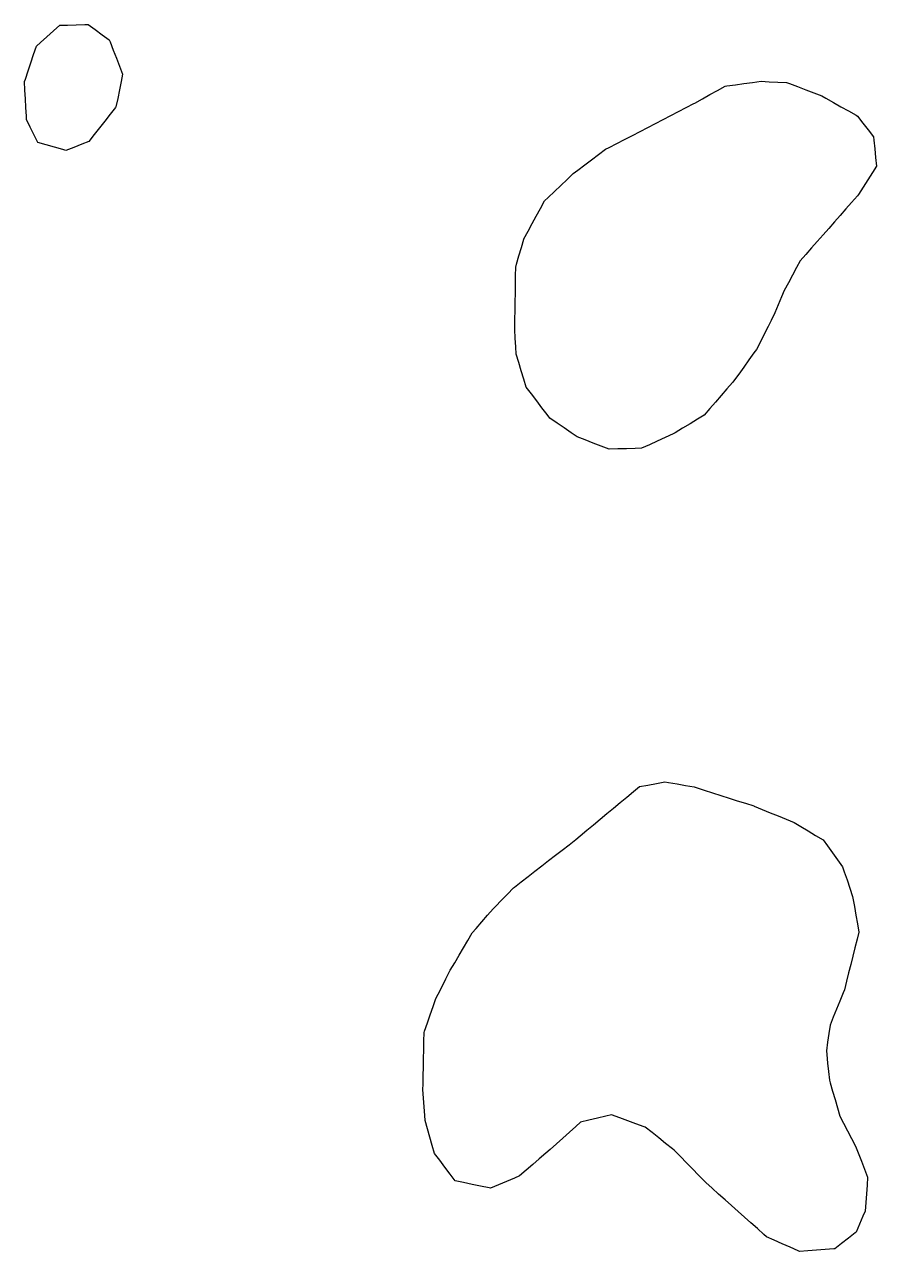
# Model space of a CAD drawing. Header units: millimetres. Extents: x 230 to 3347, y 514 to 5196.
# Drawn here: x 1220 to 1318.4, y 3455.3 to 3597 of the extents above; entities that cross this region are included whole.
import ezdxf

# ---------------------------------------------------------------- set-up
doc = ezdxf.new("R2010")
doc.units = ezdxf.units.MM
for name, color, linetype in [('ALL_HOLES', 1, 'Continuous'), ('OUTLINE_ISLAND_01_HOLE_211', 1, 'Continuous'), ('OUTLINE_ISLAND_01_HOLE_218', 1, 'Continuous'), ('OUTLINE_ISLAND_01_HOLE_219', 1, 'Continuous')]:
    doc.layers.add(name, color=color, linetype=linetype)

msp = doc.modelspace()

# ---------------------------------------------------------------- linework, layer by layer
at = {"layer": 'ALL_HOLES'}
for points in [[(1227.3453, 3597.0438), (1228.156, 3596.4583), (1228.9667, 3595.8728), (1229.7773, 3595.2873), (1229.8752, 3595.0351), (1230.2368, 3594.1028), (1230.5985, 3593.1705), (1230.9601, 3592.2382), (1231.3218, 3591.3059), (1231.1523, 3590.4742), (1230.9526, 3589.4944), (1230.7529, 3588.5145), (1230.5532, 3587.5347), (1230.5061, 3587.4745), (1229.8895, 3586.6872), (1229.273, 3585.8999), (1228.6564, 3585.1126), (1228.0398, 3584.3253), (1227.4233, 3583.538), (1226.6095, 3583.2206), (1225.6779, 3582.8571), (1224.7463, 3582.4937), (1224.3964, 3582.5945), (1223.4355, 3582.8712), (1222.4746, 3583.148), (1221.5136, 3583.4248), (1221.0977, 3584.2798), (1220.6603, 3585.1791), (1220.2229, 3586.0783), (1220.2025, 3586.4647), (1220.1498, 3587.4633), (1220.0972, 3588.4619), (1220.0445, 3589.4605), (1219.9919, 3590.4591), (1220.0851, 3590.7372), (1220.4027, 3591.6854), (1220.7204, 3592.6336), (1221.0381, 3593.5818), (1221.3557, 3594.53), (1221.8406, 3594.9656), (1222.5845, 3595.6339), (1223.3284, 3596.3022), (1224.0723, 3596.9705), (1224.9624, 3596.9904), (1225.9622, 3597.0128), (1226.9619, 3597.0352)], [(1316.2006, 3586.4618), (1316.808, 3585.6674), (1317.4154, 3584.873), (1318.0229, 3584.0787), (1318.0645, 3583.6755), (1318.1673, 3582.6808), (1318.2701, 3581.6861), (1318.3729, 3580.6914), (1317.8972, 3579.9382), (1317.3632, 3579.0927), (1316.8292, 3578.2471), (1316.2953, 3577.4016), (1316.1674, 3577.2565), (1315.5065, 3576.506), (1314.8456, 3575.7556), (1314.1847, 3575.0051), (1313.5238, 3574.2546), (1312.8629, 3573.5042), (1312.202, 3572.7537), (1311.5411, 3572.0032), (1310.8802, 3571.2528), (1310.2193, 3570.5023), (1309.5584, 3569.7518), (1309.1428, 3568.9714), (1308.6729, 3568.0887), (1308.2029, 3567.206), (1307.7329, 3566.3233), (1307.4187, 3565.5988), (1307.0208, 3564.6814), (1306.6229, 3563.764), (1306.225, 3562.8465), (1305.8834, 3562.1874), (1305.4233, 3561.2995), (1304.9633, 3560.4117), (1304.5032, 3559.5238), (1304.2099, 3559.1145), (1303.6275, 3558.3016), (1303.0451, 3557.4887), (1302.4627, 3556.6758), (1301.8802, 3555.863), (1301.7432, 3555.7055), (1301.0866, 3554.9513), (1300.43, 3554.197), (1299.7734, 3553.4428), (1299.1168, 3552.6886), (1298.4602, 3551.9343), (1297.6928, 3551.4604), (1296.842, 3550.9349), (1295.9912, 3550.4095), (1295.1404, 3549.884), (1294.8805, 3549.7654), (1293.9708, 3549.3502), (1293.061, 3548.935), (1292.1513, 3548.5199), (1291.2415, 3548.1047), (1290.5016, 3548.0835), (1289.502, 3548.0548), (1288.5024, 3548.0262), (1287.5028, 3547.9975), (1286.5939, 3548.3508), (1285.6618, 3548.7131), (1284.7297, 3549.0753), (1283.7976, 3549.4376), (1283.1342, 3549.8913), (1282.3088, 3550.4558), (1281.4834, 3551.0204), (1280.658, 3551.5849), (1280.3487, 3551.9931), (1279.7448, 3552.7901), (1279.1409, 3553.5871), (1278.5369, 3554.3841), (1277.933, 3555.1812), (1277.6522, 3556.0904), (1277.3571, 3557.0459), (1277.062, 3558.0014), (1276.7669, 3558.9568), (1276.7178, 3559.8235), (1276.6613, 3560.8219), (1276.6047, 3561.8203), (1276.608, 3562.029), (1276.6237, 3563.0289), (1276.6394, 3564.0288), (1276.6551, 3565.0287), (1276.6708, 3566.0285), (1276.6866, 3567.0284), (1276.7023, 3568.0283), (1276.718, 3569.0282), (1276.8174, 3569.3775), (1277.0913, 3570.3392), (1277.3652, 3571.301), (1277.6391, 3572.2628), (1277.6552, 3572.2923), (1278.1343, 3573.1701), (1278.6135, 3574.0478), (1279.0926, 3574.9256), (1279.5717, 3575.8033), (1280.0508, 3576.6811), (1280.4657, 3577.0767), (1281.1895, 3577.7667), (1281.9132, 3578.4568), (1282.637, 3579.1468), (1283.3607, 3579.8369), (1283.8794, 3580.2271), (1284.6786, 3580.8283), (1285.4777, 3581.4295), (1286.2768, 3582.0306), (1287.0759, 3582.6318), (1287.5173, 3582.8599), (1288.4056, 3583.3191), (1289.294, 3583.7783), (1290.1823, 3584.2374), (1291.0707, 3584.6966), (1291.959, 3585.1558), (1292.8474, 3585.615), (1293.7357, 3586.0741), (1294.6241, 3586.5333), (1295.5124, 3586.9925), (1296.4007, 3587.4517), (1297.2891, 3587.9109), (1297.4043, 3587.9756), (1298.2762, 3588.4653), (1299.1481, 3588.955), (1300.02, 3589.4447), (1300.8919, 3589.9344), (1301.0925, 3589.9609), (1302.0839, 3590.092), (1303.0752, 3590.2231), (1304.0666, 3590.3543), (1305.058, 3590.4854), (1305.9999, 3590.4432), (1306.9989, 3590.3985), (1307.9979, 3590.3538), (1308.3301, 3590.2279), (1309.2652, 3589.8734), (1310.2003, 3589.519), (1311.1354, 3589.1646), (1312.0704, 3588.8101), (1312.5356, 3588.5456), (1313.4049, 3588.0514), (1314.2742, 3587.5571), (1315.1435, 3587.0628), (1316.0128, 3586.5685)], [(1291.0052, 3509.0283), (1291.9876, 3509.2155), (1292.9699, 3509.4026), (1293.9522, 3509.5898), (1294.3551, 3509.5182), (1295.3397, 3509.3434), (1296.3243, 3509.1686), (1297.3089, 3508.9938), (1297.535, 3508.9219), (1298.4878, 3508.6185), (1299.4407, 3508.3151), (1300.3936, 3508.0118), (1301.3465, 3507.7084), (1302.2993, 3507.4051), (1303.2522, 3507.1017), (1304.2051, 3506.7983), (1304.2472, 3506.781), (1305.1716, 3506.3996), (1306.096, 3506.0182), (1307.0204, 3505.6368), (1307.9448, 3505.2554), (1308.8692, 3504.874), (1309.6278, 3504.4233), (1310.4875, 3503.9125), (1311.3472, 3503.4017), (1312.2069, 3502.8909), (1312.7036, 3502.2032), (1313.289, 3501.3925), (1313.8745, 3500.5818), (1314.4599, 3499.7711), (1314.6539, 3499.1938), (1314.9724, 3498.2459), (1315.2909, 3497.298), (1315.6094, 3496.3501), (1315.6442, 3496.1541), (1315.8185, 3495.1694), (1315.9929, 3494.1847), (1316.1673, 3493.2), (1316.3417, 3492.2153), (1316.1345, 3491.3952), (1315.8895, 3490.4257), (1315.6445, 3489.4562), (1315.3996, 3488.4866), (1315.1546, 3487.5171), (1314.9097, 3486.5476), (1314.6647, 3485.578), (1314.51, 3485.1952), (1314.1353, 3484.2681), (1313.7606, 3483.3409), (1313.3859, 3482.4138), (1313.0112, 3481.4866), (1312.8702, 3480.502), (1312.7284, 3479.5121), (1312.5866, 3478.5222), (1312.6303, 3478.0984), (1312.733, 3477.1037), (1312.8356, 3476.109), (1312.9383, 3475.1143), (1313.0259, 3474.818), (1313.3095, 3473.8591), (1313.5931, 3472.9001), (1313.8767, 3471.9412), (1314.1604, 3470.9822), (1314.5809, 3470.1713), (1315.0413, 3469.2835), (1315.5017, 3468.3958), (1315.9621, 3467.5081), (1316.2671, 3466.7181), (1316.6273, 3465.7852), (1316.9875, 3464.8523), (1317.3476, 3463.9194), (1317.2817, 3463.0016), (1317.21, 3462.0042), (1317.1383, 3461.0068), (1317.0665, 3460.0094), (1316.8178, 3459.4247), (1316.4262, 3458.5045), (1316.0347, 3457.5844), (1315.9265, 3457.5006), (1315.1359, 3456.8882), (1314.3454, 3456.2758), (1313.5549, 3455.6633), (1313.4579, 3455.6557), (1312.461, 3455.5776), (1311.464, 3455.4995), (1310.4671, 3455.4214), (1309.4702, 3455.3432), (1309.3157, 3455.4124), (1308.403, 3455.8212), (1307.4904, 3456.2299), (1306.5778, 3456.6387), (1305.6651, 3457.0474), (1305.3693, 3457.3119), (1304.6237, 3457.9783), (1303.8781, 3458.6447), (1303.1325, 3459.3111), (1302.3869, 3459.9775), (1301.6413, 3460.6439), (1300.8957, 3461.3103), (1300.1502, 3461.9767), (1299.4046, 3462.6431), (1298.659, 3463.3095), (1298.5217, 3463.4503), (1297.8234, 3464.1662), (1297.1252, 3464.882), (1296.427, 3465.5979), (1295.7287, 3466.3137), (1295.0305, 3467.0296), (1294.8057, 3467.2081), (1294.0228, 3467.8302), (1293.2398, 3468.4523), (1292.4569, 3469.0743), (1291.6739, 3469.6964), (1291.5368, 3469.7467), (1290.598, 3470.091), (1289.6591, 3470.4354), (1288.7203, 3470.7797), (1287.7814, 3471.1241), (1287.1224, 3470.9699), (1286.1487, 3470.742), (1285.175, 3470.5142), (1284.2013, 3470.2863), (1283.6507, 3469.7882), (1282.9091, 3469.1173), (1282.1676, 3468.4464), (1281.426, 3467.7755), (1280.6845, 3467.1046), (1280.1934, 3466.6821), (1279.4354, 3466.0299), (1278.6774, 3465.3777), (1277.9194, 3464.7254), (1277.1613, 3464.0732), (1276.5624, 3463.8208), (1275.6409, 3463.4324), (1274.7194, 3463.044), (1273.7979, 3462.6556), (1273.6319, 3462.69), (1272.6526, 3462.8925), (1271.6734, 3463.0951), (1270.6941, 3463.2977), (1269.7148, 3463.5003), (1269.1413, 3464.2672), (1268.5424, 3465.068), (1267.9435, 3465.8688), (1267.3446, 3466.6696), (1267.0823, 3467.5951), (1266.8097, 3468.5572), (1266.537, 3469.5193), (1266.2644, 3470.4815), (1266.2234, 3471.0456), (1266.151, 3472.043), (1266.0786, 3473.0404), (1266.0063, 3474.0377), (1266.0177, 3474.6475), (1266.0365, 3475.6473), (1266.0552, 3476.6471), (1266.074, 3477.6469), (1266.0927, 3478.6468), (1266.1115, 3479.6466), (1266.1303, 3480.6464), (1266.1847, 3480.8018), (1266.5151, 3481.7456), (1266.8456, 3482.6894), (1267.1761, 3483.6333), (1267.5065, 3484.5771), (1267.751, 3485.0614), (1268.2017, 3485.9541), (1268.6524, 3486.8468), (1269.1031, 3487.7394), (1269.1579, 3487.8321), (1269.6666, 3488.693), (1270.1754, 3489.5539), (1270.6841, 3490.4148), (1271.1929, 3491.2757), (1271.7017, 3492.1366), (1272.1563, 3492.6621), (1272.8105, 3493.4184), (1273.4647, 3494.1748), (1274.1189, 3494.9311), (1274.3633, 3495.181), (1275.0625, 3495.896), (1275.7617, 3496.6109), (1276.4609, 3497.3259), (1276.5694, 3497.4103), (1277.3589, 3498.0241), (1278.1483, 3498.6379), (1278.9377, 3499.2517), (1279.7272, 3499.8655), (1280.5166, 3500.4794), (1281.3061, 3501.0932), (1282.0955, 3501.707), (1282.885, 3502.3208), (1283.6744, 3502.9346), (1284.1744, 3503.3502), (1284.9434, 3503.9894), (1285.7124, 3504.6287), (1286.4814, 3505.2679), (1287.2504, 3505.9071), (1288.0194, 3506.5464), (1288.7884, 3507.1856), (1289.5574, 3507.8248), (1290.3265, 3508.4641)]]:
    msp.add_lwpolyline(points, close=True, dxfattribs=at)
at = {"layer": 'OUTLINE_ISLAND_01_HOLE_211'}
msp.add_lwpolyline([(1291.0052, 3509.0283), (1291.9876, 3509.2155), (1292.9699, 3509.4026), (1293.9522, 3509.5898), (1294.3551, 3509.5182), (1295.3397, 3509.3434), (1296.3243, 3509.1686), (1297.3089, 3508.9938), (1297.535, 3508.9219), (1298.4878, 3508.6185), (1299.4407, 3508.3151), (1300.3936, 3508.0118), (1301.3465, 3507.7084), (1302.2993, 3507.4051), (1303.2522, 3507.1017), (1304.2051, 3506.7983), (1304.2472, 3506.781), (1305.1716, 3506.3996), (1306.096, 3506.0182), (1307.0204, 3505.6368), (1307.9448, 3505.2554), (1308.8692, 3504.874), (1309.6278, 3504.4233), (1310.4875, 3503.9125), (1311.3472, 3503.4017), (1312.2069, 3502.8909), (1312.7036, 3502.2032), (1313.289, 3501.3925), (1313.8745, 3500.5818), (1314.4599, 3499.7711), (1314.6539, 3499.1938), (1314.9724, 3498.2459), (1315.2909, 3497.298), (1315.6094, 3496.3501), (1315.6442, 3496.1541), (1315.8185, 3495.1694), (1315.9929, 3494.1847), (1316.1673, 3493.2), (1316.3417, 3492.2153), (1316.1345, 3491.3952), (1315.8895, 3490.4257), (1315.6445, 3489.4562), (1315.3996, 3488.4866), (1315.1546, 3487.5171), (1314.9097, 3486.5476), (1314.6647, 3485.578), (1314.51, 3485.1952), (1314.1353, 3484.2681), (1313.7606, 3483.3409), (1313.3859, 3482.4138), (1313.0112, 3481.4866), (1312.8702, 3480.502), (1312.7284, 3479.5121), (1312.5866, 3478.5222), (1312.6303, 3478.0984), (1312.733, 3477.1037), (1312.8356, 3476.109), (1312.9383, 3475.1143), (1313.0259, 3474.818), (1313.3095, 3473.8591), (1313.5931, 3472.9001), (1313.8767, 3471.9412), (1314.1604, 3470.9822), (1314.5809, 3470.1713), (1315.0413, 3469.2835), (1315.5017, 3468.3958), (1315.9621, 3467.5081), (1316.2671, 3466.7181), (1316.6273, 3465.7852), (1316.9875, 3464.8523), (1317.3476, 3463.9194), (1317.2817, 3463.0016), (1317.21, 3462.0042), (1317.1383, 3461.0068), (1317.0665, 3460.0094), (1316.8178, 3459.4247), (1316.4262, 3458.5045), (1316.0347, 3457.5844), (1315.9265, 3457.5006), (1315.1359, 3456.8882), (1314.3454, 3456.2758), (1313.5549, 3455.6633), (1313.4579, 3455.6557), (1312.461, 3455.5776), (1311.464, 3455.4995), (1310.4671, 3455.4214), (1309.4702, 3455.3432), (1309.3157, 3455.4124), (1308.403, 3455.8212), (1307.4904, 3456.2299), (1306.5778, 3456.6387), (1305.6651, 3457.0474), (1305.3693, 3457.3119), (1304.6237, 3457.9783), (1303.8781, 3458.6447), (1303.1325, 3459.3111), (1302.3869, 3459.9775), (1301.6413, 3460.6439), (1300.8957, 3461.3103), (1300.1502, 3461.9767), (1299.4046, 3462.6431), (1298.659, 3463.3095), (1298.5217, 3463.4503), (1297.8234, 3464.1662), (1297.1252, 3464.882), (1296.427, 3465.5979), (1295.7287, 3466.3137), (1295.0305, 3467.0296), (1294.8057, 3467.2081), (1294.0228, 3467.8302), (1293.2398, 3468.4523), (1292.4569, 3469.0743), (1291.6739, 3469.6964), (1291.5368, 3469.7467), (1290.598, 3470.091), (1289.6591, 3470.4354), (1288.7203, 3470.7797), (1287.7814, 3471.1241), (1287.1224, 3470.9699), (1286.1487, 3470.742), (1285.175, 3470.5142), (1284.2013, 3470.2863), (1283.6507, 3469.7882), (1282.9091, 3469.1173), (1282.1676, 3468.4464), (1281.426, 3467.7755), (1280.6845, 3467.1046), (1280.1934, 3466.6821), (1279.4354, 3466.0299), (1278.6774, 3465.3777), (1277.9194, 3464.7254), (1277.1613, 3464.0732), (1276.5624, 3463.8208), (1275.6409, 3463.4324), (1274.7194, 3463.044), (1273.7979, 3462.6556), (1273.6319, 3462.69), (1272.6526, 3462.8925), (1271.6734, 3463.0951), (1270.6941, 3463.2977), (1269.7148, 3463.5003), (1269.1413, 3464.2672), (1268.5424, 3465.068), (1267.9435, 3465.8688), (1267.3446, 3466.6696), (1267.0823, 3467.5951), (1266.8097, 3468.5572), (1266.537, 3469.5193), (1266.2644, 3470.4815), (1266.2234, 3471.0456), (1266.151, 3472.043), (1266.0786, 3473.0404), (1266.0063, 3474.0377), (1266.0177, 3474.6475), (1266.0365, 3475.6473), (1266.0552, 3476.6471), (1266.074, 3477.6469), (1266.0927, 3478.6468), (1266.1115, 3479.6466), (1266.1303, 3480.6464), (1266.1847, 3480.8018), (1266.5151, 3481.7456), (1266.8456, 3482.6894), (1267.1761, 3483.6333), (1267.5065, 3484.5771), (1267.751, 3485.0614), (1268.2017, 3485.9541), (1268.6524, 3486.8468), (1269.1031, 3487.7394), (1269.1579, 3487.8321), (1269.6666, 3488.693), (1270.1754, 3489.5539), (1270.6841, 3490.4148), (1271.1929, 3491.2757), (1271.7017, 3492.1366), (1272.1563, 3492.6621), (1272.8105, 3493.4184), (1273.4647, 3494.1748), (1274.1189, 3494.9311), (1274.3633, 3495.181), (1275.0625, 3495.896), (1275.7617, 3496.6109), (1276.4609, 3497.3259), (1276.5694, 3497.4103), (1277.3589, 3498.0241), (1278.1483, 3498.6379), (1278.9377, 3499.2517), (1279.7272, 3499.8655), (1280.5166, 3500.4794), (1281.3061, 3501.0932), (1282.0955, 3501.707), (1282.885, 3502.3208), (1283.6744, 3502.9346), (1284.1744, 3503.3502), (1284.9434, 3503.9894), (1285.7124, 3504.6287), (1286.4814, 3505.2679), (1287.2504, 3505.9071), (1288.0194, 3506.5464), (1288.7884, 3507.1856), (1289.5574, 3507.8248), (1290.3265, 3508.4641)], close=True, dxfattribs=at)
at = {"layer": 'OUTLINE_ISLAND_01_HOLE_218'}
msp.add_lwpolyline([(1316.2006, 3586.4618), (1316.808, 3585.6674), (1317.4154, 3584.873), (1318.0229, 3584.0787), (1318.0645, 3583.6755), (1318.1673, 3582.6808), (1318.2701, 3581.6861), (1318.3729, 3580.6914), (1317.8972, 3579.9382), (1317.3632, 3579.0927), (1316.8292, 3578.2471), (1316.2953, 3577.4016), (1316.1674, 3577.2565), (1315.5065, 3576.506), (1314.8456, 3575.7556), (1314.1847, 3575.0051), (1313.5238, 3574.2546), (1312.8629, 3573.5042), (1312.202, 3572.7537), (1311.5411, 3572.0032), (1310.8802, 3571.2528), (1310.2193, 3570.5023), (1309.5584, 3569.7518), (1309.1428, 3568.9714), (1308.6729, 3568.0887), (1308.2029, 3567.206), (1307.7329, 3566.3233), (1307.4187, 3565.5988), (1307.0208, 3564.6814), (1306.6229, 3563.764), (1306.225, 3562.8465), (1305.8834, 3562.1874), (1305.4233, 3561.2995), (1304.9633, 3560.4117), (1304.5032, 3559.5238), (1304.2099, 3559.1145), (1303.6275, 3558.3016), (1303.0451, 3557.4887), (1302.4627, 3556.6758), (1301.8802, 3555.863), (1301.7432, 3555.7055), (1301.0866, 3554.9513), (1300.43, 3554.197), (1299.7734, 3553.4428), (1299.1168, 3552.6886), (1298.4602, 3551.9343), (1297.6928, 3551.4604), (1296.842, 3550.9349), (1295.9912, 3550.4095), (1295.1404, 3549.884), (1294.8805, 3549.7654), (1293.9708, 3549.3502), (1293.061, 3548.935), (1292.1513, 3548.5199), (1291.2415, 3548.1047), (1290.5016, 3548.0835), (1289.502, 3548.0548), (1288.5024, 3548.0262), (1287.5028, 3547.9975), (1286.5939, 3548.3508), (1285.6618, 3548.7131), (1284.7297, 3549.0753), (1283.7976, 3549.4376), (1283.1342, 3549.8913), (1282.3088, 3550.4558), (1281.4834, 3551.0204), (1280.658, 3551.5849), (1280.3487, 3551.9931), (1279.7448, 3552.7901), (1279.1409, 3553.5871), (1278.5369, 3554.3841), (1277.933, 3555.1812), (1277.6522, 3556.0904), (1277.3571, 3557.0459), (1277.062, 3558.0014), (1276.7669, 3558.9568), (1276.7178, 3559.8235), (1276.6613, 3560.8219), (1276.6047, 3561.8203), (1276.608, 3562.029), (1276.6237, 3563.0289), (1276.6394, 3564.0288), (1276.6551, 3565.0287), (1276.6708, 3566.0285), (1276.6866, 3567.0284), (1276.7023, 3568.0283), (1276.718, 3569.0282), (1276.8174, 3569.3775), (1277.0913, 3570.3392), (1277.3652, 3571.301), (1277.6391, 3572.2628), (1277.6552, 3572.2923), (1278.1343, 3573.1701), (1278.6135, 3574.0478), (1279.0926, 3574.9256), (1279.5717, 3575.8033), (1280.0508, 3576.6811), (1280.4657, 3577.0767), (1281.1895, 3577.7667), (1281.9132, 3578.4568), (1282.637, 3579.1468), (1283.3607, 3579.8369), (1283.8794, 3580.2271), (1284.6786, 3580.8283), (1285.4777, 3581.4295), (1286.2768, 3582.0306), (1287.0759, 3582.6318), (1287.5173, 3582.8599), (1288.4056, 3583.3191), (1289.294, 3583.7783), (1290.1823, 3584.2374), (1291.0707, 3584.6966), (1291.959, 3585.1558), (1292.8474, 3585.615), (1293.7357, 3586.0741), (1294.6241, 3586.5333), (1295.5124, 3586.9925), (1296.4007, 3587.4517), (1297.2891, 3587.9109), (1297.4043, 3587.9756), (1298.2762, 3588.4653), (1299.1481, 3588.955), (1300.02, 3589.4447), (1300.8919, 3589.9344), (1301.0925, 3589.9609), (1302.0839, 3590.092), (1303.0752, 3590.2231), (1304.0666, 3590.3543), (1305.058, 3590.4854), (1305.9999, 3590.4432), (1306.9989, 3590.3985), (1307.9979, 3590.3538), (1308.3301, 3590.2279), (1309.2652, 3589.8734), (1310.2003, 3589.519), (1311.1354, 3589.1646), (1312.0704, 3588.8101), (1312.5356, 3588.5456), (1313.4049, 3588.0514), (1314.2742, 3587.5571), (1315.1435, 3587.0628), (1316.0128, 3586.5685)], close=True, dxfattribs=at)
at = {"layer": 'OUTLINE_ISLAND_01_HOLE_219'}
msp.add_lwpolyline([(1227.3453, 3597.0438), (1228.156, 3596.4583), (1228.9667, 3595.8728), (1229.7773, 3595.2873), (1229.8752, 3595.0351), (1230.2368, 3594.1028), (1230.5985, 3593.1705), (1230.9601, 3592.2382), (1231.3218, 3591.3059), (1231.1523, 3590.4742), (1230.9526, 3589.4944), (1230.7529, 3588.5145), (1230.5532, 3587.5347), (1230.5061, 3587.4745), (1229.8895, 3586.6872), (1229.273, 3585.8999), (1228.6564, 3585.1126), (1228.0398, 3584.3253), (1227.4233, 3583.538), (1226.6095, 3583.2206), (1225.6779, 3582.8571), (1224.7463, 3582.4937), (1224.3964, 3582.5945), (1223.4355, 3582.8712), (1222.4746, 3583.148), (1221.5136, 3583.4248), (1221.0977, 3584.2798), (1220.6603, 3585.1791), (1220.2229, 3586.0783), (1220.2025, 3586.4647), (1220.1498, 3587.4633), (1220.0972, 3588.4619), (1220.0445, 3589.4605), (1219.9919, 3590.4591), (1220.0851, 3590.7372), (1220.4027, 3591.6854), (1220.7204, 3592.6336), (1221.0381, 3593.5818), (1221.3557, 3594.53), (1221.8406, 3594.9656), (1222.5845, 3595.6339), (1223.3284, 3596.3022), (1224.0723, 3596.9705), (1224.9624, 3596.9904), (1225.9622, 3597.0128), (1226.9619, 3597.0352)], close=True, dxfattribs=at)

doc.saveas('drawing.dxf')
